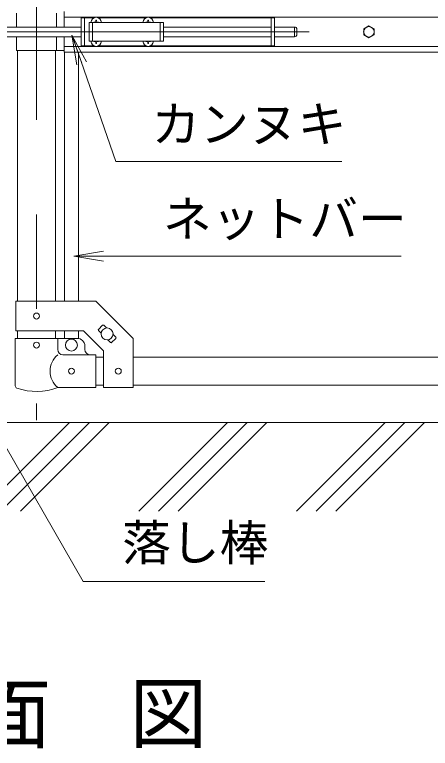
# Model space of a CAD drawing. Units: millimetres, scale not verified. Extents: x -4200 to 4200, y -2970 to 2970.
# Drawn here: x 1243 to 1802, y -477 to 509 of the extents above; entities that cross this region are included whole.
import ezdxf
from ezdxf.enums import TextEntityAlignment as Align

# ---------------------------------------------------------------- set-up
doc = ezdxf.new("R2010")
doc.units = ezdxf.units.MM
doc.header["$LTSCALE"] = 20
doc.linetypes.add('DASHED', pattern=[7.5, 6, -1.5])
doc.linetypes.add('USER1', pattern=[50.8, 31.75, -6.35, 6.35, -6.35])
doc.layers.add('0-0_D-TTL-TXT', color=7, linetype='Continuous')
for name, color, linetype, lineweight in [('0-1_D-BMK', 2, 'USER1', 13), ('0-2_D-STR1', 1, 'Continuous', 18), ('0-3_D-STR3', 3, 'Continuous', 13), ('0-5_0', 3, 'Continuous', 18), ('0-6_D-STR-TXT', 7, 'Continuous', 9), ('0-9_D-BGD', 7, 'Continuous', 9)]:
    doc.layers.add(name, color=color, linetype=linetype, lineweight=lineweight)
doc.styles.add('ＭＳ ゴシック', font='')
doc.styles.get('ＭＳ ゴシック').set_extended_font_data('MS Gothic')

# ---------------------------------------------------------------- blocks, each defined once
blk = doc.blocks.new('_Open')
at = {"layer": '0-5_0', "color": 7, "lineweight": 9}
blk.add_line((-20, 3.33), (0, 0), dxfattribs=at)
blk.add_lwpolyline([(-20, -3.33), (0, 0), (-20, 0)], dxfattribs=at)

msp = doc.modelspace()

# ---------------------------------------------------------------- linework, layer by layer
at = {"layer": '0-1_D-BMK'}
for p, q in [((1272.39, 1003.1), (1272.39, -35.29)), ((1014.52, 486.37), (1638.97, 486.37))]:
    msp.add_line(p, q, dxfattribs=at)
at = {"layer": '0-2_D-STR1'}
for p, q in [((1246.99, 461.37), (1246.99, 124.42)), ((1297.79, 461.37), (1297.79, 124.42)), ((1246.99, 84.42), (1246.99, 74.37)), ((1297.79, 84.42), (1297.79, 74.37)), ((1362.39, 49.37), (1352.39, 49.37)), ((2036.59, 49.37), (1402.39, 49.37)), ((1362.39, 11.37), (1352.39, 11.37)), ((2036.59, 11.37), (1402.39, 11.37))]:
    msp.add_line(p, q, dxfattribs=at)
at = {"layer": '0-3_D-STR3'}
for p, q in [((1309.49, 492.87), (1309.49, 513.87)), ((1245.39, 511.37), (1245.39, 492.87)), ((1299.39, 511.37), (1299.39, 492.87)), ((1309.49, 505.87), (2129.49, 505.87)), ((1332.64, 505.37), (1332.64, 467.37)), ((1332.64, 505.37), (1350.04, 505.37)), ((1337.14, 505.37), (1337.14, 467.37)), ((1355.24, 505.37), (1420.04, 505.37)), ((1425.24, 505.37), (1592.64, 505.37)), ((1588.14, 505.37), (1588.14, 467.37)), ((1592.64, 505.37), (1592.64, 467.37)), ((1343.14, 498.87), (1343.14, 473.87)), ((1343.14, 498.87), (1443.14, 498.87)), ((1350.79, 499.28), (1349.49, 499.26)), ((1349.49, 499.26), (1349.49, 498.87)), ((1352.25, 502.02), (1352.22, 500.72)), ((1352.25, 502.02), (1353.04, 502.02)), ((1353.04, 502.02), (1353.06, 500.72)), ((1420.79, 499.28), (1419.49, 499.26)), ((1419.49, 499.26), (1419.49, 498.87)), ((1422.25, 502.02), (1422.22, 500.72)), ((1422.25, 502.02), (1423.04, 502.02)), ((1423.04, 502.02), (1423.06, 500.72)), ((1424.49, 499.28), (1425.79, 499.26)), ((1425.79, 499.26), (1425.79, 498.87)), ((1443.14, 498.87), (1443.14, 473.87)), ((1151.84, 492.87), (1332.64, 492.87)), ((1443.14, 492.87), (1588.14, 492.87)), ((1592.64, 492.87), (1619.64, 492.87)), ((1619.64, 492.87), (1619.64, 479.87)), ((1622.64, 489.87), (1622.64, 482.87)), ((1151.84, 479.87), (1332.64, 479.87)), ((1245.39, 479.87), (1245.39, 461.37)), ((1299.39, 479.87), (1299.39, 461.37)), ((1309.49, 458.87), (1309.49, 479.87)), ((1343.14, 473.87), (1443.14, 473.87)), ((1349.49, 473.47), (1349.49, 473.87)), ((1350.79, 473.45), (1349.49, 473.47)), ((1354.49, 473.45), (1355.79, 473.47)), ((1355.79, 473.47), (1355.79, 473.87)), ((1419.49, 473.47), (1419.49, 473.87)), ((1420.79, 473.45), (1419.49, 473.47)), ((1424.49, 473.45), (1425.79, 473.47)), ((1425.79, 473.47), (1425.79, 473.87)), ((1443.14, 479.87), (1588.14, 479.87)), ((1592.64, 479.87), (1619.64, 479.87)), ((1309.49, 466.87), (2129.49, 466.87)), ((1332.64, 467.37), (1350.04, 467.37)), ((1352.25, 470.72), (1352.22, 472.01)), ((1352.25, 470.72), (1353.04, 470.72)), ((1353.04, 470.72), (1353.06, 472.01)), ((1355.24, 467.37), (1420.04, 467.37)), ((1422.25, 470.72), (1422.22, 472.01)), ((1422.25, 470.72), (1423.04, 470.72)), ((1423.04, 470.72), (1423.06, 472.01)), ((1425.24, 467.37), (1592.64, 467.37)), ((1245.39, 461.37), (1309.49, 461.37)), ((1309.49, 458.87), (2129.49, 458.87)), ((1309.89, 458.87), (1309.89, 124.42)), ((1328.89, 458.87), (1328.89, 124.42)), ((1244.69, 84.42), (1244.69, 124.42)), ((1355.72, 86.43), (1361.38, 92.08)), ((1362.79, 92.08), (1366.51, 88.37)), ((1244.69, 84.42), (1335.82, 84.42)), ((1309.89, 84.42), (1309.89, 74.37)), ((1328.89, 84.42), (1328.89, 74.37)), ((1335.82, 84.42), (1362.39, 57.85)), ((1355.72, 85.01), (1359.44, 81.3)), ((1375.34, 79.54), (1379.06, 75.82)), ((1243.84, 74.37), (1300.94, 74.37)), ((1243.84, 74.37), (1243.84, 10.67)), ((1300.94, 74.37), (1300.94, 59.37)), ((1300.94, 74.37), (1327.39, 74.37)), ((1368.27, 72.47), (1371.99, 68.75)), ((1373.4, 68.75), (1379.06, 74.41)), ((1402.39, 8.17), (1402.39, 74.42)), ((1337.39, 59.37), (1337.39, 64.37)), ((1352.39, 52.37), (1307.94, 52.37)), ((1352.39, 8.37), (1352.39, 52.37)), ((1362.39, 8.17), (1362.39, 57.85)), ((1352.39, 8.37), (1300.94, 8.37)), ((1362.39, 8.17), (1402.39, 8.17))]:
    msp.add_line(p, q, dxfattribs=at)
at = {"layer": '0-3_D-STR3', "linetype": 'DASHED'}
for p, q in [((1347.64, 498.87), (1347.64, 473.87)), ((1438.64, 498.87), (1438.64, 473.87))]:
    msp.add_line(p, q, dxfattribs=at)
at = {"layer": '0-3_D-STR3'}
for points in [[(1354.49, 499.28), (1355.79, 499.26), (1355.79, 498.87)], [(1244.69, 124.42), (1352.39, 124.42), (1402.39, 74.42)]]:
    msp.add_lwpolyline(points, dxfattribs=at)
msp.add_lwpolyline([(1719.49, 494.47), (1712.48, 490.42), (1712.48, 482.32), (1719.49, 478.27), (1726.51, 482.32), (1726.51, 490.42)], close=True, dxfattribs=at)
for centre, radius in [((1719.49, 486.37), 7.03), ((1272.39, 104.42), 4), ((1367.39, 80.42), 8), ((1272.39, 65.37), 4), ((1319.39, 65.37), 8), ((1319.39, 30.37), 4), ((1382.39, 30.42), 4)]:
    msp.add_circle(centre, radius, dxfattribs=at)
for centre, radius, start, end in [((1352.64, 498.87), 7, 0, 180), ((1422.64, 498.87), 7, 0, 180), ((1350.74, 500.77), 1.49, 270, 0), ((1354.55, 500.77), 1.49, 180, 270), ((1420.74, 500.77), 1.49, 270, 0), ((1424.55, 500.77), 1.49, 180, 270), ((1619.64, 489.87), 3, 0, 90), ((1352.64, 473.87), 7, 180, 0), ((1350.74, 471.96), 1.49, 0, 90), ((1354.55, 471.96), 1.49, 90, 180), ((1422.64, 473.87), 7, 180, 0), ((1420.74, 471.96), 1.49, 0, 90), ((1424.55, 471.96), 1.49, 90, 180), ((1619.64, 482.87), 3, 270, 0), ((1362.09, 91.38), 1, 45, 135), ((1356.43, 85.72), 1, 135, 225), ((1327.39, 64.37), 10, 0, 90), ((1378.35, 75.11), 1, 315, 45), ((1307.94, 59.37), 7, 180, 270), ((1344.39, 59.37), 7, 180, 270), ((1372.69, 69.46), 1, 225, 315), ((1319.14, 30.37), 28.55, 129.59418, 230.40582), ((1247.14, 10.67), 3.3, 180, 250.77949), ((1272.39, 83.1), 80, 250.77949, 290.9084)]:
    msp.add_arc(centre, radius, start, end, dxfattribs=at)
at = {"layer": '0-6_D-STR-TXT'}
msp.add_line((1762.99, 184.78), (1324.4, 184.78), dxfattribs=at)
for points in [[(1683.01, 311.92), (1379.04, 311.92), (1320.69, 479.95)], [(1579.42, -252.31), (1335.09, -252.31), (1216.78, -47.38)]]:
    msp.add_lwpolyline(points, dxfattribs=at)
at = {"layer": '0-9_D-BGD'}
for p, q in [((2591.99, -38.63), (-108.01, -38.63)), ((1224.44, -157.69), (1343.5, -38.63)), ((1229.86, -125.76), (1316.99, -38.63)), ((1250.96, -157.69), (1370.02, -38.63)), ((1410.06, -157.69), (1529.12, -38.63)), ((1436.57, -157.69), (1555.64, -38.63)), ((1463.09, -157.69), (1582.15, -38.63)), ((1622.19, -157.69), (1741.25, -38.63)), ((1648.71, -157.69), (1767.77, -38.63)), ((1675.22, -157.69), (1794.28, -38.63))]:
    msp.add_line(p, q, dxfattribs=at)

# ---------------------------------------------------------------- block references
at = {"layer": '0-6_D-STR-TXT', "xscale": 2, "yscale": 2}
for p, rotation in [((1320.03, 481.84), 109.15293), ((1322.4, 184.78), 180)]:
    msp.add_blockref('_Open', p, dxfattribs=dict(at, rotation=rotation))

# ---------------------------------------------------------------- texts
at = {"layer": '0-0_D-TTL-TXT', "style": 'ＭＳ ゴシック'}
msp.add_text('正\u3000面\u3000図', height=76.98, dxfattribs=at).set_placement((977.25, -491.23), align=Align.BOTTOM_LEFT)
at = {"layer": '0-6_D-STR-TXT', "style": 'ＭＳ ゴシック'}
for s, p in [('カンヌキ', (1426.92, 324)), ('ネットバー', (1442.43, 196.73)), ('落し棒', (1387.54, -238.58))]:
    msp.add_text(s, height=48.09, dxfattribs=at).set_placement(p, align=Align.BOTTOM_LEFT)

doc.saveas('drawing.dxf')
